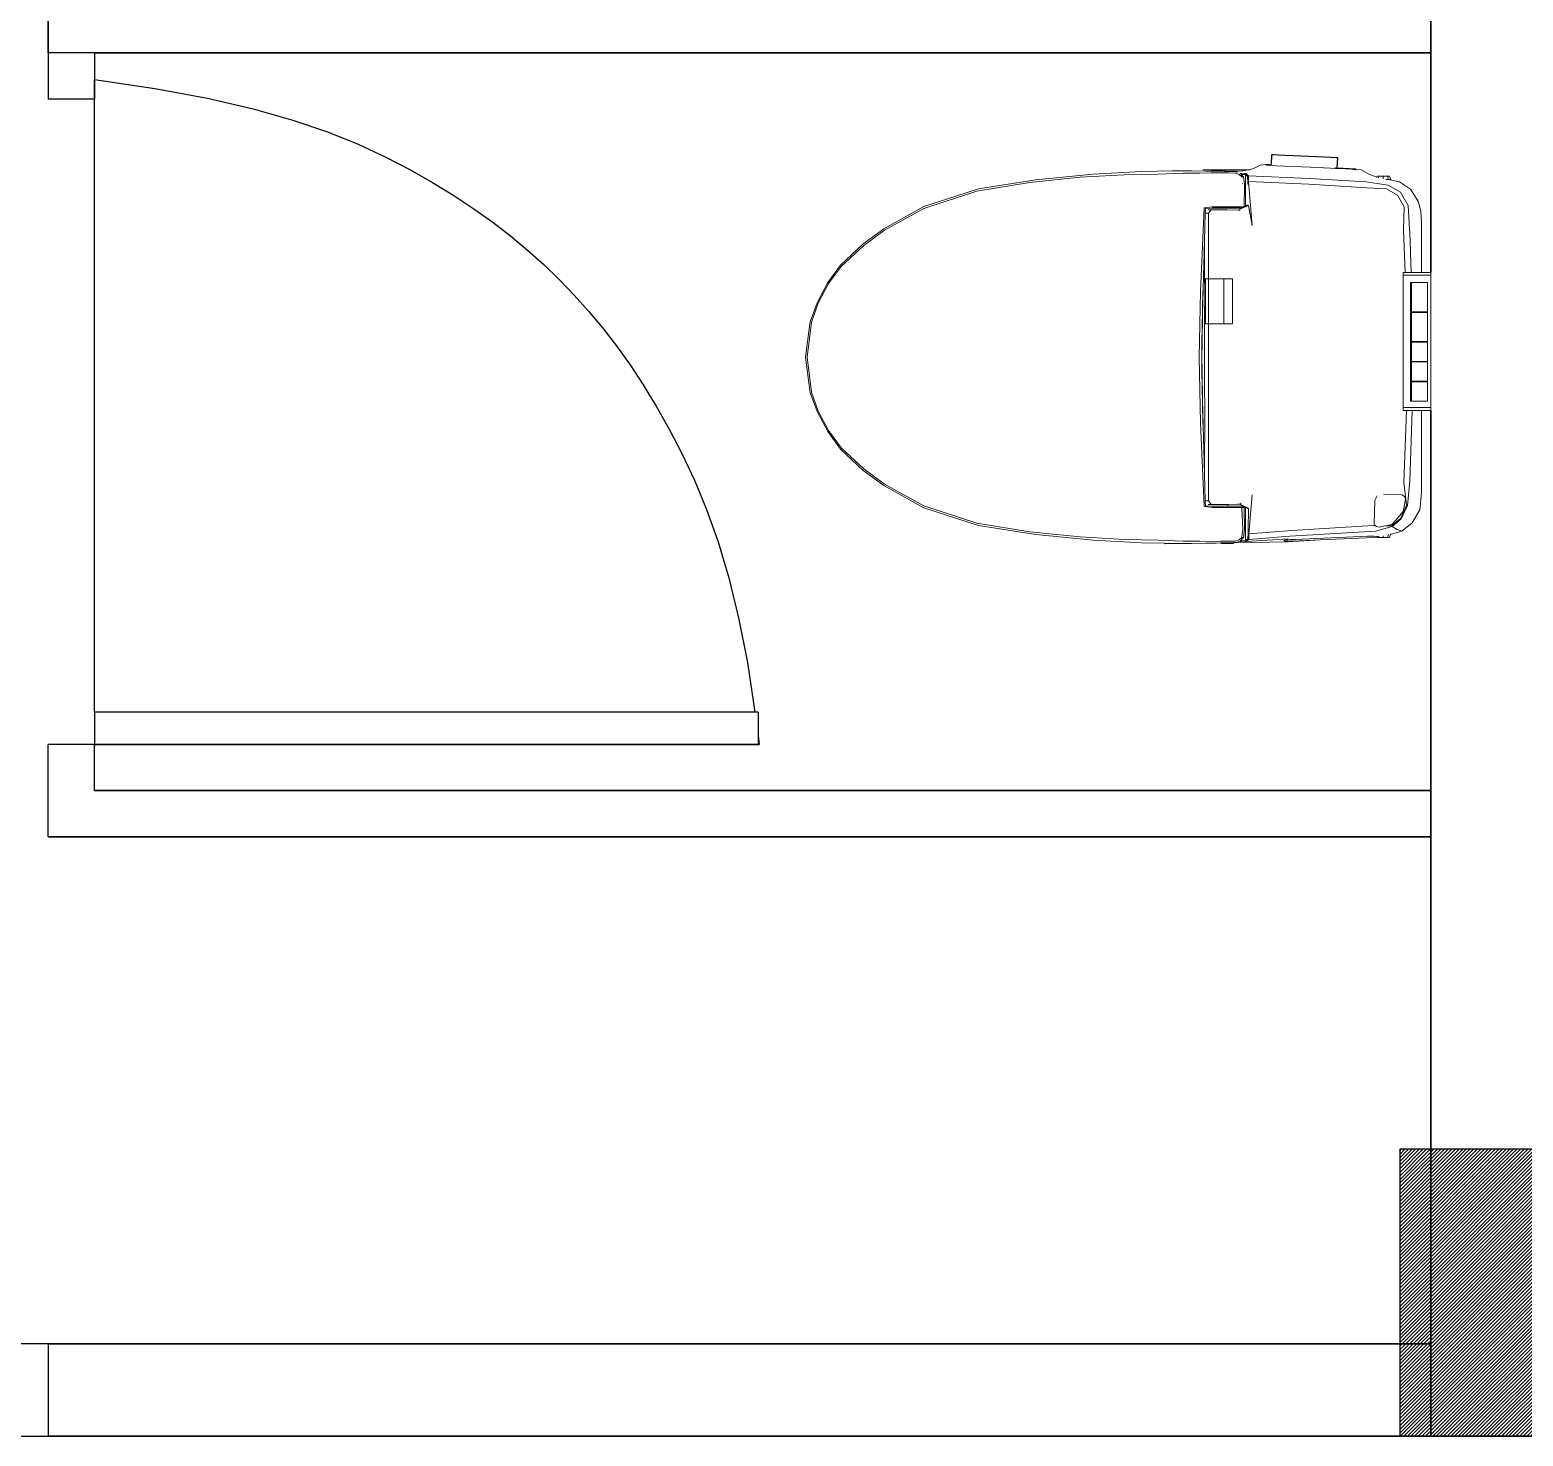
# Model space of a CAD drawing. Header units: millimetres. Extents: x 6923 to 14208, y 3430 to 4414.
# Drawn here: x 12987.2 to 13060.1, y 4105.7 to 4174.3 of the extents above; entities that cross this region are included whole.
import ezdxf

# ---------------------------------------------------------------- set-up
doc = ezdxf.new("R2010")
doc.units = ezdxf.units.MM
doc.linetypes.add('DASHED2', pattern=[0.375, 0.25, -0.125])
for name, color, linetype, lineweight in [('door', 104, 'Continuous', 25), ('Furniture', 252, 'Continuous', 0), ('wall', 160, 'Continuous', 35)]:
    doc.layers.add(name, color=color, linetype=linetype, lineweight=lineweight)
doc.layers.add('GRID LINE', color=12, linetype='DASHED2')
doc.layers.add('SectionCutEdges', color=7, linetype='Continuous')

msp = doc.modelspace()

# ---------------------------------------------------------------- hatches: boundary and pattern name
at = {"layer": 'GRID LINE', "linetype": 'DASHED2'}
h = msp.add_hatch(dxfattribs=at)
h.set_pattern_fill('ANSI31', color=5)
h.set_pattern_definition([(45, (-2369.56855, 3619.59049), (-0.0883883476, 0.0883883476), [])])
h.paths.add_polyline_path([(13055.26, 4119.671), (13055.26, 4114.669), (13055.26, 4110.165), (13054.106, 4110.165), (13054.106, 4105.671), (13064.26, 4105.671), (13064.26, 4119.671)])
h.paths.add_polyline_path([(13055.26, 4119.671), (13054.106, 4119.671), (13054.106, 4110.165), (13055.26, 4110.165), (13055.26, 4114.669)], flags=17)
h.paths.add_polyline_path([(13066.106, 4119.671), (13064.26, 4119.671), (13064.26, 4105.671), (13066.106, 4105.671)])

# ---------------------------------------------------------------- linework, layer by layer
for p, q in [((13047.844, 4168.251), (13047.817, 4167.779)), ((13047.933, 4168.246), (13047.844, 4168.251)), ((13048.178, 4168.235), (13047.933, 4168.246)), ((13048.512, 4168.218), (13048.178, 4168.235)), ((13050.414, 4168.126), (13048.512, 4168.218)), ((13050.748, 4168.11), (13050.414, 4168.126)), ((13050.993, 4168.098), (13050.748, 4168.11)), ((13051.082, 4168.093), (13050.993, 4168.098)), ((13051.055, 4167.606), (13051.082, 4168.093))]:
    msp.add_line(p, q)
at = {"layer": 'door'}
for p, q in [((12988.072, 4173.222), (12988.072, 4170.97)), ((12990.324, 4173.222), (12988.072, 4173.222)), ((12990.324, 4173.222), (12990.324, 4170.97)), ((12990.324, 4141.018), (12990.324, 4171.929)), ((12990.324, 4170.97), (12988.072, 4170.97)), ((13022.753, 4141.018), (12990.324, 4141.018)), ((12990.324, 4141.018), (12990.324, 4139.442)), ((13022.753, 4141.018), (13022.753, 4139.442)), ((12988.072, 4134.938), (12988.072, 4139.442)), ((12990.324, 4139.442), (12988.072, 4139.442)), ((12990.324, 4137.19), (12990.324, 4139.442)), ((12990.324, 4139.442), (13022.811, 4139.442)), ((13022.753, 4139.88), (13022.811, 4139.442)), ((12988.072, 4110.165), (12986.27, 4110.165)), ((12988.072, 4110.165), (12988.072, 4105.661)), ((12985.82, 4105.661), (12988.072, 4105.661))]:
    msp.add_line(p, q, dxfattribs=at)
msp.add_lwpolyline([(12990.324, 4171.929), (12993.273, 4171.49), (12995.845, 4171.009), (12998.081, 4170.49), (13000.025, 4169.94), (13001.719, 4169.362), (13003.206, 4168.764), (13004.528, 4168.151), (13005.73, 4167.527), (13006.847, 4166.897), (13007.892, 4166.261), (13008.872, 4165.614), (13009.794, 4164.956), (13010.664, 4164.283), (13011.49, 4163.593), (13012.278, 4162.884), (13013.035, 4162.152), (13013.766, 4161.396), (13014.475, 4160.608), (13015.165, 4159.782), (13015.838, 4158.912), (13016.496, 4157.99), (13017.143, 4157.01), (13017.779, 4155.965), (13018.409, 4154.848), (13019.032, 4153.649), (13019.643, 4152.348), (13020.234, 4150.92), (13020.796, 4149.34), (13021.322, 4147.584), (13021.803, 4145.628), (13022.233, 4143.447), (13022.603, 4141.018)], dxfattribs=at)
at = {"layer": 'Furniture'}
for p, q in [((13038.495, 4167.147), (13036.039, 4166.894)), ((13039.126, 4167.3), (13036.327, 4167.024)), ((13040.639, 4167.264), (13038.495, 4167.147)), ((13041.494, 4167.428), (13039.126, 4167.3)), ((13042.304, 4167.306), (13040.639, 4167.264)), ((13041.494, 4167.428), (13042.996, 4167.462)), ((13043.525, 4167.348), (13042.304, 4167.306)), ((13042.996, 4167.462), (13043.938, 4167.461)), ((13044.337, 4167.356), (13043.525, 4167.348)), ((13044.628, 4167.451), (13043.938, 4167.461)), ((13044.895, 4167.363), (13044.337, 4167.356)), ((13044.484, 4167.516), (13044.501, 4167.516)), ((13046.699, 4167.516), (13044.484, 4167.516)), ((13044.501, 4167.516), (13044.546, 4167.516)), ((13044.609, 4167.516), (13044.546, 4167.516)), ((13044.696, 4167.516), (13044.609, 4167.516)), ((13044.902, 4167.449), (13044.628, 4167.451)), ((13045.353, 4167.359), (13044.895, 4167.363)), ((13044.923, 4167.502), (13044.902, 4167.449)), ((13044.995, 4167.449), (13044.902, 4167.449)), ((13045.01, 4167.502), (13044.923, 4167.502)), ((13044.995, 4167.449), (13045.01, 4167.502)), ((13045.138, 4167.448), (13044.995, 4167.449)), ((13045.221, 4167.502), (13045.01, 4167.502)), ((13045.221, 4167.446), (13045.138, 4167.448)), ((13045.221, 4167.446), (13045.221, 4167.502)), ((13045.431, 4167.502), (13045.221, 4167.502)), ((13045.44, 4167.44), (13045.221, 4167.446)), ((13045.739, 4167.36), (13045.353, 4167.359)), ((13045.448, 4167.441), (13045.431, 4167.502)), ((13045.518, 4167.502), (13045.431, 4167.502)), ((13045.448, 4167.441), (13045.44, 4167.44)), ((13045.54, 4167.438), (13045.448, 4167.441)), ((13045.538, 4167.451), (13045.518, 4167.502)), ((13046.439, 4167.465), (13045.538, 4167.451)), ((13045.542, 4167.443), (13045.538, 4167.451)), ((13045.862, 4167.434), (13045.54, 4167.438)), ((13045.739, 4167.36), (13046.08, 4167.349)), ((13045.862, 4167.434), (13046.084, 4167.419)), ((13046.08, 4167.349), (13046.266, 4167.291)), ((13046.084, 4167.419), (13046.131, 4167.416)), ((13046.207, 4167.399), (13046.131, 4167.416)), ((13046.399, 4167.168), (13046.266, 4167.291)), ((13046.299, 4167.342), (13046.608, 4167.329)), ((13046.328, 4167.33), (13046.32, 4167.334)), ((13046.36, 4167.297), (13046.328, 4167.33)), ((13046.365, 4167.292), (13046.36, 4167.297)), ((13046.563, 4167.283), (13046.365, 4167.292)), ((13046.481, 4167.173), (13046.365, 4167.292)), ((13046.399, 4167.168), (13046.481, 4167.173)), ((13046.699, 4167.516), (13046.439, 4167.465)), ((13046.481, 4167.173), (13046.526, 4166.806)), ((13046.563, 4167.283), (13046.608, 4167.329)), ((13046.563, 4167.283), (13046.57, 4165.742)), ((13046.664, 4167.184), (13046.563, 4167.283)), ((13046.608, 4167.329), (13046.711, 4167.225)), ((13046.664, 4167.184), (13046.711, 4167.225)), ((13046.692, 4166.906), (13046.664, 4167.184)), ((13046.937, 4167.562), (13046.699, 4167.516)), ((13046.732, 4167.516), (13046.699, 4167.516)), ((13046.711, 4167.225), (13049.693, 4167.095)), ((13046.711, 4167.225), (13046.713, 4166.943)), ((13046.777, 4167.516), (13046.732, 4167.516)), ((13046.732, 4167.516), (13046.777, 4167.516)), ((13046.777, 4167.516), (13046.794, 4167.516)), ((13046.794, 4167.516), (13046.777, 4167.516)), ((13047.302, 4167.744), (13046.937, 4167.562)), ((13047.537, 4167.774), (13047.302, 4167.744)), ((13047.537, 4167.774), (13047.579, 4167.756)), ((13047.585, 4167.791), (13047.579, 4167.756)), ((13047.579, 4167.756), (13047.592, 4167.751)), ((13047.617, 4167.77), (13047.585, 4167.791)), ((13047.817, 4167.779), (13047.585, 4167.791)), ((13047.592, 4167.751), (13047.614, 4167.741)), ((13047.614, 4167.741), (13047.628, 4167.735)), ((13047.655, 4167.751), (13047.617, 4167.77)), ((13047.754, 4167.723), (13047.628, 4167.735)), ((13047.705, 4167.733), (13047.655, 4167.751)), ((13047.754, 4167.723), (13047.705, 4167.733)), ((13047.765, 4167.723), (13047.754, 4167.723)), ((13048.092, 4167.706), (13047.765, 4167.723)), ((13047.815, 4167.744), (13047.815, 4167.742)), ((13047.817, 4167.778), (13047.816, 4167.767)), ((13047.817, 4167.779), (13047.817, 4167.778)), ((13049.723, 4167.64), (13048.092, 4167.706)), ((13049.693, 4167.095), (13052.461, 4166.921)), ((13049.761, 4167.638), (13049.723, 4167.64)), ((13049.761, 4167.638), (13050.385, 4167.61)), ((13050.385, 4167.61), (13050.385, 4167.613)), ((13050.415, 4167.609), (13050.385, 4167.61)), ((13050.719, 4167.596), (13050.415, 4167.609)), ((13050.964, 4167.585), (13050.719, 4167.596)), ((13050.939, 4167.605), (13050.965, 4167.603)), ((13051.053, 4167.581), (13050.964, 4167.585)), ((13050.965, 4167.603), (13051.054, 4167.6)), ((13051.053, 4167.581), (13051.053, 4167.584)), ((13051.44, 4167.564), (13051.053, 4167.581)), ((13051.054, 4167.6), (13051.055, 4167.606)), ((13051.948, 4167.558), (13051.055, 4167.606)), ((13051.445, 4167.563), (13051.44, 4167.564)), ((13051.445, 4167.563), (13051.451, 4167.563)), ((13051.75, 4167.539), (13051.451, 4167.563)), ((13051.451, 4167.563), (13051.582, 4167.558)), ((13051.933, 4167.511), (13051.75, 4167.539)), ((13051.889, 4167.553), (13051.819, 4167.552)), ((13051.927, 4167.555), (13051.889, 4167.553)), ((13051.948, 4167.558), (13051.927, 4167.555)), ((13051.949, 4167.523), (13051.933, 4167.511)), ((13051.949, 4167.523), (13051.948, 4167.558)), ((13051.984, 4167.549), (13051.949, 4167.523)), ((13051.95, 4167.491), (13051.95, 4167.495)), ((13051.983, 4167.492), (13051.983, 4167.488)), ((13052.226, 4167.513), (13051.984, 4167.549)), ((13052.627, 4167.292), (13052.226, 4167.513)), ((13052.985, 4167.157), (13052.627, 4167.292)), ((13052.979, 4167.142), (13052.985, 4167.157)), ((13053.004, 4167.206), (13052.985, 4167.157)), ((13053.091, 4167.206), (13053.004, 4167.206)), ((13053.066, 4167.118), (13053.091, 4167.206)), ((13053.301, 4167.206), (13053.091, 4167.206)), ((13053.301, 4167.066), (13053.301, 4167.206)), ((13053.512, 4167.206), (13053.301, 4167.206)), ((13053.559, 4167.04), (13053.512, 4167.206)), ((13053.599, 4167.206), (13053.512, 4167.206)), ((13053.665, 4167.04), (13053.599, 4167.206)), ((13030.855, 4165.726), (13033.53, 4166.583)), ((13033.44, 4166.467), (13030.861, 4165.626)), ((13036.039, 4166.894), (13033.44, 4166.467)), ((13033.53, 4166.583), (13036.327, 4167.024)), ((13046.431, 4166.845), (13046.441, 4166.845)), ((13046.438, 4166.816), (13046.433, 4166.816)), ((13046.526, 4166.806), (13046.51, 4165.714)), ((13046.691, 4166.805), (13046.692, 4166.906)), ((13046.691, 4166.805), (13046.712, 4166.803)), ((13046.713, 4166.943), (13046.9, 4164.787)), ((13049.659, 4166.817), (13046.713, 4166.943)), ((13052.498, 4166.638), (13049.659, 4166.817)), ((13052.461, 4166.921), (13053.536, 4166.768)), ((13053.455, 4166.586), (13052.498, 4166.638)), ((13053.431, 4167.04), (13053.536, 4167.04)), ((13054.003, 4166.282), (13053.455, 4166.586)), ((13054.096, 4166.925), (13053.536, 4167.04)), ((13053.536, 4167.04), (13053.559, 4167.04)), ((13053.536, 4166.768), (13054.15, 4166.425)), ((13053.559, 4167.04), (13053.665, 4167.04)), ((13054.632, 4166.562), (13054.096, 4166.925)), ((13054.15, 4166.425), (13054.522, 4165.775)), ((13055.029, 4165.953), (13054.632, 4166.562)), ((13028.894, 4164.638), (13030.855, 4165.726)), ((13030.861, 4165.626), (13028.936, 4164.564)), ((13044.366, 4161.575), (13044.556, 4165.651)), ((13044.589, 4165.656), (13044.556, 4165.651)), ((13044.599, 4165.657), (13044.589, 4165.656)), ((13044.936, 4165.705), (13044.599, 4165.657)), ((13044.599, 4165.657), (13044.608, 4165.631)), ((13044.601, 4165.407), (13044.608, 4165.631)), ((13044.608, 4165.631), (13045.035, 4165.638)), ((13044.931, 4165.65), (13045.017, 4165.65)), ((13045.428, 4165.705), (13044.936, 4165.705)), ((13045.017, 4165.65), (13045.219, 4165.65)), ((13045.035, 4165.638), (13045.28, 4165.638)), ((13045.219, 4165.65), (13045.307, 4165.65)), ((13045.28, 4165.638), (13045.607, 4165.638)), ((13045.307, 4165.65), (13045.346, 4165.65)), ((13045.346, 4165.65), (13045.367, 4165.65)), ((13045.367, 4165.65), (13045.635, 4165.65)), ((13045.766, 4165.705), (13045.428, 4165.705)), ((13045.607, 4165.638), (13045.891, 4165.638)), ((13045.635, 4165.65), (13045.774, 4165.65)), ((13045.766, 4165.705), (13046.111, 4165.705)), ((13045.774, 4165.65), (13045.869, 4165.65)), ((13045.869, 4165.65), (13045.93, 4165.65)), ((13045.891, 4165.638), (13046.088, 4165.638)), ((13045.93, 4165.65), (13045.979, 4165.65)), ((13045.979, 4165.65), (13046.141, 4165.65)), ((13046.088, 4165.638), (13046.129, 4165.638)), ((13046.111, 4165.705), (13046.384, 4165.705)), ((13046.129, 4165.638), (13046.246, 4165.638)), ((13046.141, 4165.65), (13046.144, 4165.65)), ((13046.144, 4165.65), (13046.271, 4165.65)), ((13046.246, 4165.638), (13046.288, 4165.65)), ((13046.271, 4165.65), (13046.288, 4165.65)), ((13046.288, 4165.65), (13046.369, 4165.65)), ((13046.711, 4165.765), (13046.293, 4165.596)), ((13046.293, 4165.615), (13046.369, 4165.65)), ((13046.369, 4165.65), (13046.416, 4165.671)), ((13046.384, 4165.705), (13046.416, 4165.705)), ((13046.416, 4165.687), (13046.478, 4165.705)), ((13046.416, 4165.705), (13046.478, 4165.705)), ((13046.416, 4165.681), (13046.463, 4165.693)), ((13046.416, 4165.671), (13046.463, 4165.693)), ((13046.463, 4165.693), (13046.489, 4165.705)), ((13046.478, 4165.705), (13046.489, 4165.705)), ((13046.489, 4165.705), (13046.51, 4165.714)), ((13046.51, 4165.714), (13046.57, 4165.742)), ((13046.57, 4165.742), (13046.654, 4165.78)), ((13046.654, 4165.78), (13046.659, 4165.781)), ((13046.659, 4165.781), (13046.661, 4165.782)), ((13046.661, 4165.782), (13046.679, 4165.791)), ((13046.711, 4165.765), (13046.679, 4165.791)), ((13046.9, 4164.787), (13046.711, 4165.765)), ((13054.326, 4165.709), (13054.003, 4166.282)), ((13054.296, 4164.57), (13054.326, 4165.709)), ((13054.522, 4165.775), (13054.585, 4164.594)), ((13055.133, 4165.473), (13055.029, 4165.953)), ((13044.563, 4164.058), (13044.6, 4165.39)), ((13044.6, 4165.39), (13044.601, 4165.407)), ((13044.629, 4165.39), (13044.6, 4165.39)), ((13044.769, 4165.39), (13044.629, 4165.39)), ((13044.751, 4165.557), (13044.779, 4165.557)), ((13044.769, 4165.39), (13044.873, 4165.549)), ((13044.769, 4165.39), (13044.769, 4162.189)), ((13045.654, 4165.57), (13044.779, 4165.557)), ((13044.779, 4165.557), (13044.873, 4165.549)), ((13044.873, 4165.549), (13045.536, 4165.557)), ((13045.536, 4165.557), (13046.203, 4165.549)), ((13046.203, 4165.549), (13046.213, 4165.549)), ((13046.213, 4165.549), (13046.293, 4165.55)), ((13046.293, 4165.615), (13046.293, 4165.596)), ((13046.293, 4165.596), (13046.293, 4165.57)), ((13046.293, 4165.57), (13046.293, 4165.563)), ((13046.293, 4165.563), (13046.293, 4165.55)), ((13046.293, 4165.55), (13046.293, 4165.525)), ((13055.166, 4164.979), (13055.133, 4165.473)), ((13055.166, 4162.495), (13055.166, 4164.979)), ((13027.889, 4163.894), (13028.894, 4164.638)), ((13028.936, 4164.564), (13027.923, 4163.819)), ((13054.373, 4162.495), (13054.296, 4164.57)), ((13054.585, 4164.594), (13054.595, 4164.488)), ((13054.595, 4164.488), (13054.663, 4162.495)), ((13026.782, 4162.853), (13027.889, 4163.894)), ((13027.923, 4163.819), (13026.833, 4162.807)), ((13044.497, 4161.722), (13044.563, 4164.058)), ((13044.563, 4164.058), (13044.567, 4163.892)), ((13044.567, 4163.371), (13044.563, 4164.058)), ((13044.567, 4163.892), (13044.567, 4163.371)), ((13026.154, 4162.003), (13026.782, 4162.853)), ((13026.833, 4162.807), (13026.2, 4161.952)), ((13044.573, 4162.189), (13044.567, 4163.371)), ((13025.635, 4161.022), (13026.154, 4162.003)), ((13044.617, 4162.189), (13044.573, 4162.189)), ((13044.576, 4161.694), (13044.573, 4162.189)), ((13044.617, 4159.982), (13044.617, 4162.189)), ((13044.63, 4162.189), (13044.617, 4162.189)), ((13044.76, 4162.189), (13044.63, 4162.189)), ((13044.76, 4159.982), (13044.76, 4162.189)), ((13044.769, 4162.189), (13044.76, 4162.189)), ((13045.511, 4162.189), (13044.769, 4162.189)), ((13045.511, 4159.982), (13045.511, 4162.189)), ((13045.52, 4162.189), (13045.511, 4162.189)), ((13045.931, 4162.189), (13045.52, 4162.189)), ((13045.931, 4159.982), (13045.931, 4162.189)), ((13054.273, 4162.363), (13054.273, 4162.495)), ((13054.373, 4162.495), (13054.273, 4162.495)), ((13054.273, 4161.979), (13054.273, 4162.363)), ((13054.273, 4162.363), (13055.633, 4162.363)), ((13054.273, 4158.381), (13054.273, 4161.979)), ((13054.573, 4162.495), (13054.373, 4162.495)), ((13054.663, 4162.495), (13054.573, 4162.495)), ((13054.677, 4162.003), (13054.627, 4162.003)), ((13054.627, 4162.003), (13054.627, 4161.979)), ((13054.627, 4161.979), (13054.627, 4160.578)), ((13054.677, 4162.495), (13054.663, 4162.495)), ((13054.857, 4162.495), (13054.677, 4162.495)), ((13054.677, 4162.003), (13055.465, 4162.003)), ((13054.677, 4161.979), (13054.677, 4162.003)), ((13054.677, 4160.578), (13054.677, 4161.979)), ((13054.9, 4162.495), (13054.857, 4162.495)), ((13055.017, 4162.495), (13054.9, 4162.495)), ((13055.081, 4162.495), (13055.017, 4162.495)), ((13055.104, 4162.495), (13055.081, 4162.495)), ((13055.123, 4162.495), (13055.104, 4162.495)), ((13055.131, 4162.495), (13055.123, 4162.495)), ((13055.166, 4162.495), (13055.131, 4162.495)), ((13055.633, 4162.495), (13055.166, 4162.495)), ((13055.465, 4161.979), (13055.465, 4162.003)), ((13055.465, 4160.578), (13055.465, 4161.979)), ((13055.633, 4162.363), (13055.633, 4162.495)), ((13055.633, 4161.979), (13055.633, 4162.363)), ((13055.633, 4156.254), (13055.633, 4161.979)), ((13026.2, 4161.952), (13025.696, 4161.002)), ((13044.308, 4158.364), (13044.366, 4161.575)), ((13044.482, 4161.655), (13044.466, 4160.617)), ((13044.476, 4160.473), (13044.496, 4161.66)), ((13044.496, 4161.66), (13044.497, 4161.722)), ((13044.574, 4159.982), (13044.576, 4161.694)), ((13025.301, 4160.091), (13025.635, 4161.022)), ((13025.696, 4161.002), (13025.364, 4160.068)), ((13044.466, 4160.617), (13044.443, 4159.05)), ((13054.627, 4160.578), (13054.677, 4160.578)), ((13054.677, 4160.548), (13054.627, 4160.548)), ((13054.627, 4160.548), (13054.627, 4159.122)), ((13054.677, 4160.578), (13055.465, 4160.578)), ((13054.677, 4159.122), (13054.677, 4160.548)), ((13054.677, 4160.548), (13055.465, 4160.548)), ((13055.465, 4159.122), (13055.465, 4160.548)), ((13025.286, 4159.988), (13025.076, 4158.364)), ((13025.364, 4160.068), (13025.16, 4158.364)), ((13025.301, 4160.091), (13025.286, 4159.988)), ((13044.452, 4159.05), (13044.476, 4160.473)), ((13044.573, 4159.05), (13044.574, 4159.982)), ((13044.574, 4159.982), (13044.617, 4159.982)), ((13044.617, 4159.982), (13044.63, 4159.982)), ((13044.63, 4159.982), (13044.76, 4159.982)), ((13044.76, 4159.982), (13044.769, 4159.982)), ((13044.769, 4159.982), (13044.769, 4151.338)), ((13044.769, 4159.982), (13045.511, 4159.982)), ((13045.511, 4159.982), (13045.52, 4159.982)), ((13045.52, 4159.982), (13045.931, 4159.982)), ((13054.627, 4159.122), (13054.677, 4159.122)), ((13054.677, 4159.096), (13054.627, 4159.096)), ((13054.627, 4159.096), (13054.627, 4158.153)), ((13054.677, 4159.122), (13055.465, 4159.122)), ((13054.677, 4158.153), (13054.677, 4159.096)), ((13054.677, 4159.096), (13055.465, 4159.096)), ((13055.465, 4158.153), (13055.465, 4159.096)), ((13025.076, 4158.364), (13025.286, 4156.74)), ((13025.16, 4158.364), (13025.364, 4156.659)), ((13044.366, 4155.153), (13044.308, 4158.364)), ((13044.443, 4159.05), (13044.433, 4158.364)), ((13044.433, 4158.364), (13044.443, 4157.678)), ((13044.441, 4158.364), (13044.452, 4159.05)), ((13044.452, 4157.678), (13044.441, 4158.364)), ((13044.573, 4158.636), (13044.573, 4159.05)), ((13044.573, 4158.365), (13044.573, 4158.636)), ((13044.573, 4157.678), (13044.573, 4158.365)), ((13054.273, 4156.254), (13054.273, 4158.381)), ((13044.443, 4157.678), (13044.466, 4156.111)), ((13044.476, 4156.255), (13044.452, 4157.678)), ((13044.576, 4155.034), (13044.573, 4157.678)), ((13054.627, 4158.153), (13054.677, 4158.153)), ((13054.677, 4158.133), (13054.627, 4158.133)), ((13054.627, 4158.133), (13054.627, 4157.19)), ((13054.677, 4158.153), (13055.465, 4158.153)), ((13054.677, 4157.19), (13054.677, 4158.133)), ((13054.677, 4158.133), (13055.465, 4158.133)), ((13055.465, 4157.19), (13055.465, 4158.133)), ((13054.627, 4157.19), (13054.677, 4157.19)), ((13054.677, 4157.16), (13054.627, 4157.16)), ((13054.627, 4157.16), (13054.627, 4156.254)), ((13054.677, 4157.19), (13055.465, 4157.19)), ((13054.677, 4157.16), (13055.465, 4157.16)), ((13054.677, 4156.254), (13054.677, 4157.16)), ((13055.465, 4156.254), (13055.465, 4157.16)), ((13025.286, 4156.74), (13025.301, 4156.637)), ((13025.635, 4155.706), (13025.301, 4156.637)), ((13025.364, 4156.659), (13025.696, 4155.726)), ((13044.496, 4155.068), (13044.476, 4156.255)), ((13054.273, 4155.907), (13054.273, 4156.254)), ((13054.627, 4156.254), (13054.627, 4156.217)), ((13054.627, 4156.217), (13054.677, 4156.217)), ((13054.677, 4156.217), (13054.677, 4156.254)), ((13054.677, 4156.217), (13055.465, 4156.217)), ((13055.465, 4156.217), (13055.465, 4156.254)), ((13055.633, 4155.907), (13055.633, 4156.254)), ((13026.154, 4154.724), (13025.635, 4155.706)), ((13025.696, 4155.726), (13026.2, 4154.775)), ((13044.466, 4156.111), (13044.482, 4155.073)), ((13054.273, 4155.756), (13054.273, 4155.907)), ((13055.633, 4155.907), (13054.273, 4155.907)), ((13054.431, 4155.756), (13054.273, 4155.756)), ((13054.303, 4152.233), (13054.431, 4155.756)), ((13054.588, 4155.756), (13054.431, 4155.756)), ((13054.715, 4155.756), (13054.588, 4155.756)), ((13054.715, 4155.756), (13054.6, 4152.309)), ((13054.738, 4155.756), (13054.715, 4155.756)), ((13054.843, 4155.756), (13054.738, 4155.756)), ((13054.928, 4155.756), (13054.843, 4155.756)), ((13055.006, 4155.756), (13054.928, 4155.756)), ((13055.05, 4155.756), (13055.006, 4155.756)), ((13055.098, 4155.756), (13055.05, 4155.756)), ((13055.12, 4155.756), (13055.098, 4155.756)), ((13055.153, 4155.756), (13055.12, 4155.756)), ((13055.166, 4155.756), (13055.153, 4155.756)), ((13055.166, 4151.755), (13055.166, 4155.756)), ((13055.633, 4155.756), (13055.166, 4155.756)), ((13055.633, 4155.756), (13055.633, 4155.907)), ((13026.782, 4153.875), (13026.154, 4154.724)), ((13026.2, 4154.775), (13026.833, 4153.921)), ((13044.556, 4151.077), (13044.366, 4155.153)), ((13044.497, 4155.006), (13044.496, 4155.068)), ((13044.563, 4152.67), (13044.497, 4155.006)), ((13044.567, 4153.357), (13044.576, 4155.034)), ((13027.889, 4152.834), (13026.782, 4153.875)), ((13026.833, 4153.921), (13027.923, 4152.909)), ((13044.563, 4152.67), (13044.567, 4153.357)), ((13044.567, 4153.357), (13044.567, 4152.836)), ((13028.894, 4152.09), (13027.889, 4152.834)), ((13027.923, 4152.909), (13028.936, 4152.164)), ((13044.567, 4152.836), (13044.563, 4152.67)), ((13044.563, 4152.67), (13044.601, 4151.338)), ((13030.855, 4151.002), (13028.894, 4152.09)), ((13028.936, 4152.164), (13030.861, 4151.102)), ((13054.432, 4151.126), (13054.303, 4152.233)), ((13054.6, 4152.309), (13054.48, 4151.112)), ((13055.139, 4151.397), (13055.166, 4151.755)), ((13030.861, 4151.102), (13033.44, 4150.26)), ((13044.556, 4151.077), (13044.589, 4151.072)), ((13044.589, 4151.072), (13044.599, 4151.071)), ((13044.608, 4151.096), (13044.599, 4151.071)), ((13044.599, 4151.071), (13044.936, 4151.023)), ((13044.601, 4151.338), (13044.63, 4151.338)), ((13044.601, 4151.321), (13044.601, 4151.338)), ((13044.608, 4151.096), (13044.601, 4151.321)), ((13044.608, 4151.096), (13044.895, 4151.092)), ((13044.63, 4151.338), (13044.769, 4151.338)), ((13044.779, 4151.171), (13044.751, 4151.171)), ((13044.873, 4151.179), (13044.769, 4151.338)), ((13044.873, 4151.179), (13044.779, 4151.171)), ((13044.913, 4151.169), (13044.779, 4151.171)), ((13044.915, 4151.178), (13044.873, 4151.179)), ((13045.035, 4151.09), (13044.895, 4151.092)), ((13045.654, 4151.157), (13044.913, 4151.169)), ((13045.536, 4151.171), (13044.915, 4151.178)), ((13045.017, 4151.078), (13044.931, 4151.078)), ((13045.219, 4151.078), (13045.017, 4151.078)), ((13045.28, 4151.09), (13045.035, 4151.09)), ((13045.307, 4151.078), (13045.219, 4151.078)), ((13045.607, 4151.09), (13045.28, 4151.09)), ((13045.346, 4151.078), (13045.307, 4151.078)), ((13045.367, 4151.078), (13045.346, 4151.078)), ((13045.635, 4151.078), (13045.367, 4151.078)), ((13046.185, 4151.179), (13045.536, 4151.171)), ((13045.891, 4151.09), (13045.607, 4151.09)), ((13045.774, 4151.078), (13045.635, 4151.078)), ((13045.753, 4151.157), (13045.654, 4151.157)), ((13045.869, 4151.078), (13045.774, 4151.078)), ((13045.93, 4151.078), (13045.869, 4151.078)), ((13046.088, 4151.09), (13045.891, 4151.09)), ((13045.979, 4151.078), (13045.93, 4151.078)), ((13046.141, 4151.078), (13045.979, 4151.078)), ((13046.103, 4151.09), (13046.088, 4151.09)), ((13046.246, 4151.09), (13046.103, 4151.09)), ((13046.144, 4151.078), (13046.141, 4151.078)), ((13046.271, 4151.078), (13046.144, 4151.078)), ((13046.203, 4151.179), (13046.185, 4151.179)), ((13046.346, 4151.177), (13046.203, 4151.179)), ((13046.288, 4151.078), (13046.246, 4151.09)), ((13046.288, 4151.078), (13046.271, 4151.078)), ((13046.288, 4151.078), (13046.416, 4151.078)), ((13046.345, 4151.245), (13046.345, 4151.217)), ((13046.345, 4151.217), (13046.346, 4151.177)), ((13046.346, 4151.177), (13046.346, 4151.153)), ((13046.346, 4151.153), (13046.712, 4150.993)), ((13046.352, 4151.116), (13046.346, 4151.153)), ((13046.442, 4151.078), (13046.352, 4151.116)), ((13046.416, 4151.078), (13046.442, 4151.078)), ((13046.489, 4151.028), (13046.416, 4151.047)), ((13046.478, 4151.023), (13046.416, 4151.041)), ((13046.489, 4151.058), (13046.442, 4151.078)), ((13046.489, 4151.058), (13046.489, 4151.028)), ((13046.571, 4151.024), (13046.489, 4151.058)), ((13046.51, 4151.023), (13046.489, 4151.028)), ((13046.489, 4151.028), (13046.489, 4151.023)), ((13046.901, 4151.637), (13046.733, 4149.728)), ((13052.893, 4151.362), (13052.853, 4150.201)), ((13053.007, 4151.583), (13052.893, 4151.362)), ((13054.207, 4151.634), (13053.31, 4151.665)), ((13054.14, 4150.489), (13054.432, 4151.126)), ((13054.48, 4151.112), (13054.18, 4150.459)), ((13054.335, 4151.559), (13054.207, 4151.634)), ((13054.297, 4150.94), (13054.32, 4151.058)), ((13054.32, 4151.058), (13054.341, 4151.161)), ((13054.392, 4151.425), (13054.335, 4151.559)), ((13054.341, 4151.161), (13054.392, 4151.425)), ((13054.48, 4151.112), (13054.432, 4151.126)), ((13055.085, 4150.899), (13055.139, 4151.397)), ((13033.53, 4150.145), (13030.855, 4151.002)), ((13044.936, 4151.023), (13045.428, 4151.023)), ((13045.428, 4151.023), (13045.766, 4151.023)), ((13046.111, 4151.023), (13045.766, 4151.023)), ((13046.384, 4151.023), (13046.111, 4151.023)), ((13046.384, 4151.023), (13046.435, 4149.931)), ((13046.416, 4151.023), (13046.384, 4151.023)), ((13046.478, 4151.023), (13046.416, 4151.023)), ((13046.489, 4151.023), (13046.478, 4151.023)), ((13046.51, 4151.023), (13046.489, 4151.023)), ((13046.51, 4151.023), (13046.526, 4149.921)), ((13046.571, 4151.024), (13046.564, 4149.401)), ((13046.602, 4151.01), (13046.571, 4151.024)), ((13046.66, 4150.986), (13046.602, 4151.01)), ((13046.66, 4150.986), (13046.662, 4150.985)), ((13046.662, 4150.985), (13046.679, 4150.978)), ((13046.679, 4150.978), (13046.712, 4150.993)), ((13046.708, 4149.922), (13046.712, 4150.993)), ((13053.71, 4150.127), (13054.14, 4150.489)), ((13053.728, 4150.192), (13053.912, 4150.406)), ((13054.18, 4150.459), (13053.735, 4150.084)), ((13053.912, 4150.406), (13054.275, 4150.828)), ((13054.275, 4150.828), (13054.297, 4150.94)), ((13054.721, 4150.273), (13055.085, 4150.899)), ((13033.44, 4150.26), (13036.039, 4149.834)), ((13036.327, 4149.704), (13033.53, 4150.145)), ((13036.039, 4149.834), (13038.495, 4149.581)), ((13036.327, 4149.704), (13039.126, 4149.428)), ((13038.495, 4149.581), (13040.639, 4149.464)), ((13046.399, 4149.56), (13046.431, 4149.883)), ((13046.431, 4149.883), (13046.433, 4149.911)), ((13046.441, 4149.883), (13046.431, 4149.883)), ((13046.433, 4149.911), (13046.435, 4149.931)), ((13046.433, 4149.911), (13046.438, 4149.912)), ((13046.526, 4149.921), (13046.481, 4149.555)), ((13046.678, 4149.487), (13046.708, 4149.764)), ((13046.708, 4149.922), (13046.702, 4149.922)), ((13046.708, 4149.764), (13046.708, 4149.922)), ((13046.708, 4149.764), (13046.733, 4149.728)), ((13046.733, 4149.728), (13046.727, 4149.448)), ((13048.739, 4149.619), (13046.727, 4149.448)), ((13046.733, 4149.728), (13048.836, 4149.898)), ((13052.92, 4149.865), (13048.739, 4149.619)), ((13048.836, 4149.898), (13052.812, 4150.136)), ((13052.202, 4149.605), (13051.099, 4149.555)), ((13052.532, 4149.617), (13052.202, 4149.605)), ((13052.747, 4149.622), (13052.532, 4149.617)), ((13052.843, 4149.619), (13052.747, 4149.622)), ((13052.795, 4149.554), (13053, 4149.57)), ((13052.812, 4150.136), (13052.919, 4150.135)), ((13052.923, 4149.604), (13052.843, 4149.619)), ((13052.853, 4150.201), (13052.878, 4150.176)), ((13052.878, 4150.176), (13052.919, 4150.135)), ((13052.919, 4150.135), (13052.924, 4150.129)), ((13053.735, 4150.084), (13052.92, 4149.865)), ((13052.977, 4149.593), (13052.923, 4149.604)), ((13052.924, 4150.129), (13052.967, 4150.087)), ((13052.967, 4150.087), (13053.106, 4150.062)), ((13052.977, 4149.593), (13052.991, 4149.594)), ((13052.992, 4149.59), (13052.977, 4149.593)), ((13052.984, 4149.611), (13052.986, 4149.605)), ((13052.986, 4149.605), (13052.991, 4149.594)), ((13052.991, 4149.594), (13053.08, 4149.599)), ((13052.991, 4149.594), (13052.992, 4149.59)), ((13053.039, 4149.581), (13052.992, 4149.59)), ((13053, 4149.57), (13053.006, 4149.571)), ((13053, 4149.57), (13053.004, 4149.561)), ((13053.006, 4149.571), (13053.039, 4149.581)), ((13053.078, 4149.608), (13053.074, 4149.62)), ((13053.08, 4149.599), (13053.078, 4149.608)), ((13053.091, 4149.561), (13053.08, 4149.599)), ((13053.106, 4150.062), (13053.321, 4150.107)), ((13053.301, 4149.561), (13053.301, 4149.639)), ((13053.321, 4150.107), (13053.429, 4150.13)), ((13053.429, 4150.13), (13053.728, 4150.192)), ((13053.429, 4150.13), (13053.71, 4150.127)), ((13053.512, 4149.561), (13053.553, 4149.707)), ((13053.599, 4149.561), (13053.653, 4149.696)), ((13053.653, 4149.696), (13054.215, 4149.858)), ((13053.653, 4149.696), (13053.665, 4149.725)), ((13053.71, 4150.127), (13053.735, 4150.084)), ((13053.977, 4149.945), (13053.735, 4150.084)), ((13054.215, 4149.858), (13053.977, 4149.945)), ((13054.215, 4149.858), (13054.721, 4150.273)), ((13039.126, 4149.428), (13041.494, 4149.3)), ((13040.639, 4149.464), (13042.304, 4149.422)), ((13042.618, 4149.274), (13041.494, 4149.3)), ((13042.304, 4149.422), (13043.525, 4149.38)), ((13042.629, 4149.253), (13042.618, 4149.274)), ((13042.623, 4149.274), (13042.618, 4149.274)), ((13042.623, 4149.274), (13042.629, 4149.263)), ((13042.628, 4149.274), (13042.623, 4149.274)), ((13042.628, 4149.274), (13042.629, 4149.263)), ((13042.996, 4149.266), (13042.628, 4149.274)), ((13043.294, 4149.266), (13042.629, 4149.253)), ((13042.629, 4149.263), (13042.629, 4149.253)), ((13042.641, 4149.24), (13042.629, 4149.253)), ((13042.641, 4149.24), (13044.628, 4149.277)), ((13043.294, 4149.266), (13042.996, 4149.266)), ((13043.475, 4149.266), (13043.294, 4149.266)), ((13043.938, 4149.267), (13043.475, 4149.266)), ((13043.525, 4149.38), (13044.337, 4149.372)), ((13043.938, 4149.267), (13044.628, 4149.277)), ((13044.337, 4149.372), (13044.895, 4149.365)), ((13044.628, 4149.277), (13045.138, 4149.28)), ((13044.895, 4149.365), (13045.353, 4149.369)), ((13045.138, 4149.28), (13045.373, 4149.286)), ((13045.353, 4149.369), (13045.739, 4149.368)), ((13045.373, 4149.286), (13045.463, 4149.288)), ((13045.373, 4149.286), (13045.383, 4149.263)), ((13045.383, 4149.263), (13045.47, 4149.263)), ((13045.463, 4149.288), (13045.54, 4149.29)), ((13045.47, 4149.263), (13045.463, 4149.288)), ((13045.47, 4149.263), (13045.68, 4149.263)), ((13045.54, 4149.29), (13045.68, 4149.292)), ((13045.68, 4149.292), (13045.862, 4149.294)), ((13045.68, 4149.263), (13045.68, 4149.292)), ((13045.68, 4149.263), (13045.89, 4149.263)), ((13046.08, 4149.379), (13045.739, 4149.368)), ((13045.9, 4149.296), (13045.862, 4149.294)), ((13045.89, 4149.263), (13045.9, 4149.296)), ((13045.89, 4149.263), (13045.978, 4149.263)), ((13045.952, 4149.3), (13045.9, 4149.296)), ((13045.994, 4149.303), (13045.952, 4149.3)), ((13045.952, 4149.3), (13045.993, 4149.301)), ((13045.978, 4149.263), (13045.993, 4149.301)), ((13045.993, 4149.301), (13048.617, 4149.348)), ((13045.993, 4149.301), (13045.994, 4149.303)), ((13046.059, 4149.307), (13045.994, 4149.303)), ((13046.131, 4149.312), (13046.059, 4149.307)), ((13046.266, 4149.437), (13046.08, 4149.379)), ((13046.131, 4149.312), (13046.133, 4149.313)), ((13046.133, 4149.313), (13046.135, 4149.313)), ((13046.135, 4149.313), (13046.207, 4149.346)), ((13046.605, 4149.359), (13046.207, 4149.346)), ((13046.266, 4149.437), (13046.399, 4149.56)), ((13046.316, 4149.393), (13046.32, 4149.394)), ((13046.32, 4149.394), (13046.564, 4149.401)), ((13046.32, 4149.394), (13046.328, 4149.398)), ((13046.328, 4149.398), (13046.481, 4149.555)), ((13046.481, 4149.555), (13046.399, 4149.56)), ((13046.564, 4149.401), (13046.678, 4149.487)), ((13046.564, 4149.401), (13046.605, 4149.359)), ((13048.662, 4149.491), (13046.605, 4149.359)), ((13046.727, 4149.448), (13046.605, 4149.359)), ((13046.727, 4149.448), (13046.678, 4149.487)), ((13048.538, 4149.432), (13048.451, 4149.421)), ((13048.451, 4149.421), (13048.491, 4149.377)), ((13048.491, 4149.377), (13048.526, 4149.372)), ((13048.526, 4149.372), (13048.625, 4149.374)), ((13048.645, 4149.437), (13048.538, 4149.432)), ((13048.617, 4149.348), (13050.221, 4149.438)), ((13048.625, 4149.374), (13048.776, 4149.377)), ((13048.767, 4149.448), (13048.645, 4149.437)), ((13049.013, 4149.461), (13048.767, 4149.448)), ((13048.776, 4149.377), (13049.192, 4149.393)), ((13051.099, 4149.555), (13049.013, 4149.461)), ((13049.192, 4149.393), (13050.221, 4149.438)), ((13050.221, 4149.438), (13052.477, 4149.538)), ((13052.477, 4149.538), (13052.481, 4149.538)), ((13052.481, 4149.538), (13052.795, 4149.554)), ((13053.004, 4149.561), (13053.091, 4149.561)), ((13053.091, 4149.561), (13053.301, 4149.561)), ((13053.301, 4149.561), (13053.512, 4149.561)), ((13053.512, 4149.561), (13053.599, 4149.561))]:
    msp.add_line(p, q, dxfattribs=at)
at = {"layer": 'GRID LINE', "color": 5, "linetype": 'ByBlock'}
msp.add_lwpolyline([(13054.106, 4105.671), (13066.106, 4105.671), (13066.106, 4119.671), (13054.106, 4119.671)], close=True, dxfattribs=at)
at = {"layer": 'SectionCutEdges'}
msp.add_line((13022.753, 4139.442), (12990.324, 4139.442), dxfattribs=at)
at = {"layer": 'wall'}
for p, q in [((12988.072, 4175.474), (12988.072, 4173.222)), ((13055.633, 4175.474), (13055.633, 4173.222)), ((13055.633, 4173.222), (12990.324, 4173.222)), ((13055.633, 4173.222), (13055.633, 4162.495)), ((13055.633, 4155.756), (13055.633, 4137.19)), ((13031.43, 4137.19), (12990.324, 4137.19)), ((13031.43, 4137.19), (13031.517, 4137.19)), ((13031.517, 4137.19), (13031.765, 4137.19)), ((13031.765, 4137.19), (13032.136, 4137.19)), ((13032.136, 4137.19), (13032.574, 4137.19)), ((13033.012, 4137.19), (13032.574, 4137.19)), ((13033.383, 4137.19), (13033.012, 4137.19)), ((13033.631, 4137.19), (13033.383, 4137.19)), ((13033.718, 4137.19), (13033.631, 4137.19)), ((13039.438, 4137.19), (13033.718, 4137.19)), ((13039.438, 4137.19), (13039.525, 4137.19)), ((13039.525, 4137.19), (13039.773, 4137.19)), ((13039.773, 4137.19), (13040.145, 4137.19)), ((13040.145, 4137.19), (13040.582, 4137.19)), ((13041.02, 4137.19), (13040.582, 4137.19)), ((13041.391, 4137.19), (13041.02, 4137.19)), ((13041.639, 4137.19), (13041.391, 4137.19)), ((13041.726, 4137.19), (13041.639, 4137.19)), ((13055.633, 4137.19), (13041.726, 4137.19)), ((13055.633, 4137.19), (13055.633, 4134.938)), ((13055.633, 4134.938), (12988.072, 4134.938)), ((13055.633, 4134.938), (13055.633, 4114.669)), ((13055.633, 4114.669), (13055.633, 4110.165)), ((12988.072, 4110.165), (13055.633, 4110.165)), ((12988.072, 4110.165), (13055.633, 4110.165)), ((13055.633, 4110.165), (13055.633, 4105.661)), ((12988.072, 4105.661), (13055.633, 4105.661)), ((12988.072, 4105.661), (13055.633, 4105.661)), ((13055.633, 4105.661), (13064.641, 4105.661))]:
    msp.add_line(p, q, dxfattribs=at)

doc.saveas('drawing.dxf')
